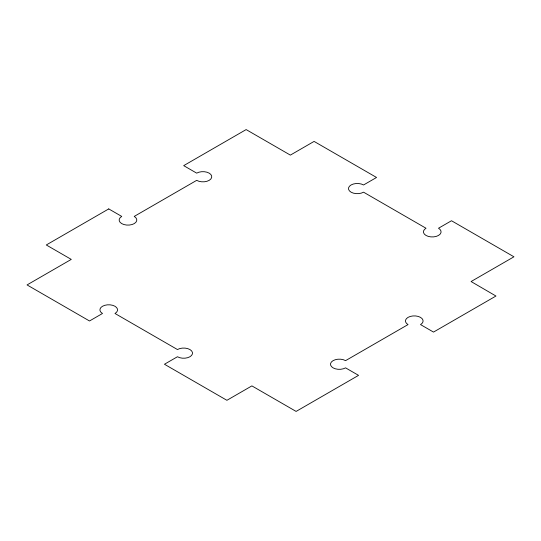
<?xml version="1.0" encoding="UTF-8"?>
<svg xmlns="http://www.w3.org/2000/svg" width="541" height="541" viewBox="0 0 541 541"><rect width="100%" height="100%" fill="white"/><g stroke="black" fill="none" stroke-linecap="round" stroke-linejoin="round"><path stroke-width="0.81" d="M108.741 208.914L46.289 244.972L71.27 259.396L27.05 284.924L89.508 320.982L102.492 313.482A8.832 5.099 0 0 1 102.492 306.267A8.832 5.099 0 0 1 114.99 306.267A8.832 5.099 0 0 1 114.99 313.482L177.441 349.54A8.832 5.099 0 0 1 189.932 349.54A8.832 5.099 0 0 1 189.932 356.749A8.832 5.099 0 0 1 177.441 356.749L164.45 364.249L226.909 400.306L251.89 385.889L296.11 411.417L358.561 375.359L345.571 367.86A8.832 5.099 0 0 1 333.08 367.86A8.832 5.099 0 0 1 333.08 360.644A8.832 5.099 0 0 1 345.571 360.644L408.029 324.586A8.832 5.099 0 0 1 408.029 317.378A8.832 5.099 0 0 1 420.519 317.378A8.832 5.099 0 0 1 420.519 324.586L433.51 332.086L495.962 296.028L471.083 281.543L513.95 256.799L451.492 220.742L438.508 228.241A8.832 5.099 0 0 1 438.508 235.45A8.832 5.099 0 0 1 426.01 235.45A8.832 5.099 0 0 1 426.01 228.241L363.559 192.183A8.832 5.099 0 0 1 351.068 192.183A8.832 5.099 0 0 1 351.068 184.968A8.832 5.099 0 0 1 363.559 184.968L376.55 177.468L314.091 141.411L290.361 155.111L246.141 129.583L183.69 165.641L196.681 173.14A8.832 5.099 0 0 1 209.171 173.14A8.832 5.099 0 0 1 209.171 180.356A8.832 5.099 0 0 1 196.681 180.356L134.222 216.414A8.832 5.099 0 0 1 134.222 223.622A8.832 5.099 0 0 1 121.732 223.622A8.832 5.099 0 0 1 121.732 216.414L108.741 208.914"/></g></svg>
